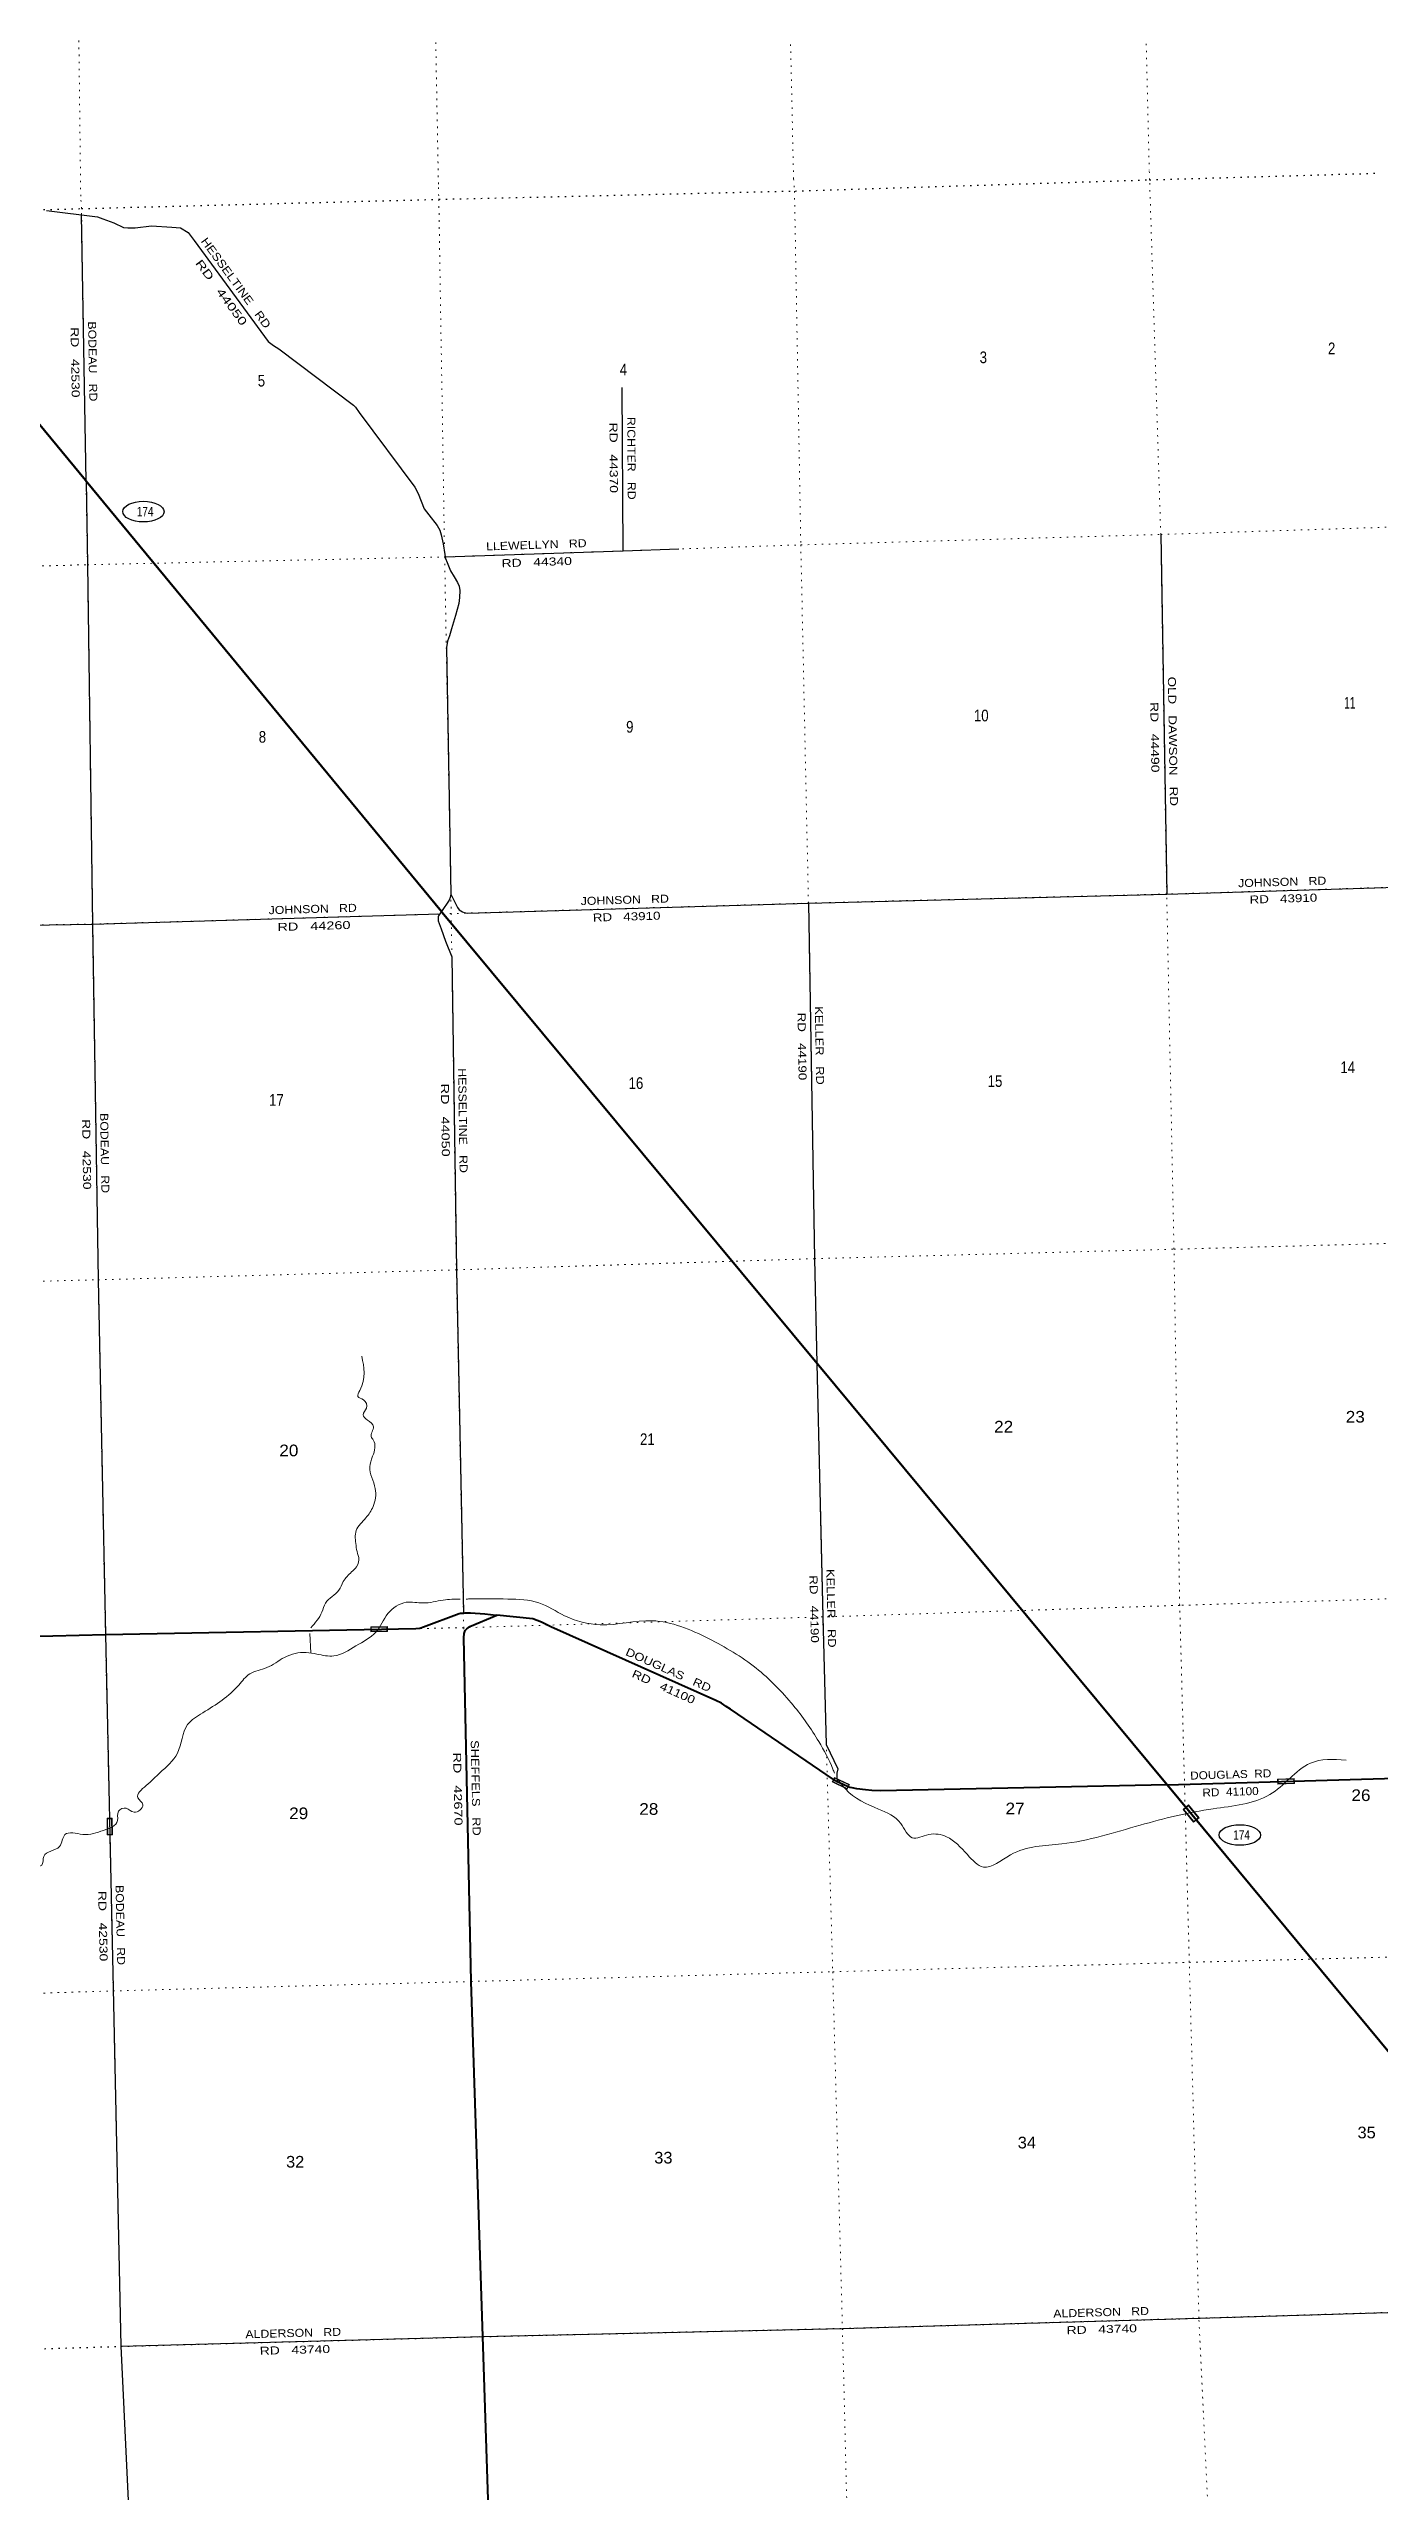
# Model space of a CAD drawing. Header units: feet. Extents: x 493183 to 745759, y 5472 to 195788.
# Drawn here: x 536010 to 555961, y 109652 to 146274 of the extents above; entities that cross this region are included whole.
import ezdxf
from ezdxf.enums import TextEntityAlignment as Align

# ---------------------------------------------------------------- set-up
doc = ezdxf.new("R2010")
doc.units = ezdxf.units.FT
doc.header["$LTSCALE"] = 70
doc.linetypes.add('DOTTED', pattern=[1.5, 0.3, -1.2])
for name, color, linetype, lineweight in [('17', 7, 'Continuous', 25), ('23', 7, 'Continuous', 70), ('26', 7, 'Continuous', 40), ('27', 7, 'Continuous', 13), ('29', 7, 'Continuous', 25), ('31', 7, 'Continuous', 13), ('39', 7, 'Continuous', 13), ('59', 7, 'Continuous', 13), ('6', 7, 'DOTTED', 25), ('61', 7, 'Continuous', 13), ('7', 7, 'DOTTED', 13)]:
    doc.layers.add(name, color=color, linetype=linetype, lineweight=lineweight)
doc.layers.add('30', color=7, linetype='Continuous')

msp = doc.modelspace()

# ---------------------------------------------------------------- linework, layer by layer
at = {"layer": '17'}
for centre in [(537428.78, 139334.75), (553871.89, 119490.91)]:
    msp.add_ellipse(centre, major_axis=(309.24, -1), ratio=0.500121, dxfattribs=at)
at = {"layer": '23'}
for points in [[(552782.24, 120242.36), (547530.76, 126560.61), (541908.94, 133324.43), (541898.32, 133337.29), (536569.54, 139790.52), (536558.37, 139804.04), (533269.07, 143786.05)], [(556673.76, 115551.74), (552784.52, 120239.61), (552782.25, 120242.35), (552782.24, 120242.36)]]:
    msp.add_lwpolyline(points, dxfattribs=at)
at = {"layer": '26'}
for points in [[(525580.14, 122208.24), (526358.13, 122221.72), (531722.27, 122368.83), (536859.1, 122496.36), (541515.08, 122586.13), (541573.4, 122591.56), (541627.33, 122613.02), (542162.98, 122811.39), (542186.49, 122818.24), (542202.61, 122819), (542227.61, 122818.72), (542252.61, 122820.51), (542331.98, 122821.48), (542550.01, 122806.56), (542717.73, 122788.42), (542731.21, 122787.07)], [(542996.94, 98858.9), (542925.19, 100464.86), (542918.42, 100843.69), (542708.26, 106166.77), (542519.21, 111970.14), (542343.3, 117294.04), (542235.83, 122448.23), (542238.58, 122514.45), (542253.5, 122555.5), (542279.72, 122584.03), (542324.66, 122615.67), (542731.21, 122787.07)], [(552782.24, 120242.36), (548483.07, 120151.08), (548351.94, 120155.99), (548256.98, 120165.8), (548129.64, 120180.89), (548057.18, 120196.15), (548024.37, 120204.36), (548000.3, 120212.58), (547914.33, 120252.32), (547833.81, 120290.2), (547797.61, 120309.47), (547776.27, 120320.96), (546231.42, 121377.07), (546167.94, 121419.89), (546098.28, 121468.62), (546014.75, 121506.93), (543538.13, 122612.59), (543397.4, 122683.8), (543271.29, 122733.18), (542731.21, 122787.07)], [(552782.24, 120242.36), (552783.13, 120242.38), (556554.8, 120355.3)]]:
    msp.add_lwpolyline(points, dxfattribs=at)
at = {"layer": '29'}
for p, q in [((536569.54, 139790.52), (536500.12, 143784.12)), ((544623.36, 138746.27), (544606.66, 141195.01)), ((552685.9, 138992.3), (552774.72, 133599.78)), ((537090.57, 111823.5), (542519.21, 111970.14))]:
    msp.add_line(p, q, dxfattribs=at)
for points in [[(535974.72, 143850.11), (536740.78, 143757.65), (536820.09, 143727.3), (536984.85, 143662.72), (537129.52, 143595.64), (537196.18, 143589.18), (537304.96, 143591.8), (537550.17, 143621.88), (537857.02, 143601.04), (537984.31, 143587.97), (538100.82, 143518.2), (538190.25, 143399.39), (539297.61, 141887.85), (539377.67, 141825.27), (539459.42, 141776.83), (540581.53, 140932.93), (540608.42, 140903.33), (540662.76, 140819.97), (541498.99, 139701.07), (541547.52, 139607.49), (541641.58, 139375.9), (541710.16, 139286.83), (541832.8, 139126.49), (541871.65, 139055.45), (541896.46, 138988.92), (541923.86, 138850.48), (541949.76, 138689.83), (541956.59, 138655.95), (544622.38, 138746.86), (545456.71, 138775.31)], [(536569.54, 139790.52), (536589.74, 138538.78), (536664.36, 133149.95)], [(541956.59, 138655.95), (541961.43, 138631.94), (541982.78, 138569.66), (542035.99, 138447.97), (542088.46, 138358.51), (542138.81, 138273.04), (542161.97, 138219.12), (542173.9, 138150.91), (542168.27, 138045.95), (542158.28, 137954.99), (542107.96, 137778.39), (542050.14, 137577.43), (542018.28, 137473.85), (541987.3, 137393.1), (541972.02, 137299.83), (542038.69, 133596.44)], [(542038.69, 133596.44), (542137.01, 133398.46), (542165.54, 133364.05), (542190.6, 133347.33), (542215.19, 133333.47), (542238.49, 133325.07), (542264.09, 133317.42), (542295.03, 133315.13), (547402.24, 133464.57), (552774.72, 133599.78), (556224.21, 133704.61)], [(542038.69, 133596.44), (542030.31, 133547.52), (542012.74, 133510.83), (541898.07, 133336.96), (541875.95, 133303.42)], [(547402.24, 133464.57), (547493.68, 128132.59), (547529.56, 126560.47)], [(531516.39, 133068.52), (536664.36, 133149.95), (541875.95, 133303.42)], [(536664.36, 133149.95), (536749.81, 127815.82), (536859.1, 122496.36)], [(541875.95, 133303.42), (541855.72, 133272.75), (541850.86, 133259.25), (541848.1, 133242.51), (541847.92, 133223), (541851.36, 133200.07), (541894.5, 133078.14), (541959.19, 132896.24), (542052.35, 132660.98), (542121.96, 127965.14), (542228.1, 122820.21)], [(547529.56, 126560.47), (547616.28, 122761.04), (547669.3, 120850.28), (547842.64, 120484.67), (547825.8, 120419.53), (547827.36, 120363.89), (547833.81, 120290.2)], [(536859.1, 122496.36), (536976.22, 117187.18), (536976.22, 117187.18), (537090.57, 111823.5)], [(542519.21, 111970.14), (547912.16, 112091.74), (553257.98, 112246.47), (556752.98, 112352.61)], [(537090.57, 111823.5), (537354.96, 106247.72), (537476.57, 100918.48), (537578.05, 98176.15)]]:
    msp.add_lwpolyline(points, dxfattribs=at)
at = {"layer": '31'}
for p, q in [((536883.15, 119742.44), (536958.14, 119743.78)), ((536887.58, 119492.48), (536883.15, 119742.44)), ((536922.86, 119618.13), (536922.47, 119618.12))]:
    msp.add_line(p, q, dxfattribs=at)
msp.add_lwpolyline([(536958.14, 119743.78), (536962.57, 119493.82), (536887.58, 119492.48)], dxfattribs=at)
msp.add_lwpolyline([(536950.28, 119735.64), (536891.28, 119734.58), (536895.43, 119500.61), (536954.43, 119501.67)], close=True, dxfattribs=at)
at = {"layer": '39'}
msp.add_line((539937.8, 122220.14), (539925.86, 122512.12), dxfattribs=at)
for points in [[(539940.8, 122599.64), (540104.49, 122832.43), (540161.79, 122968.88), (540358.89, 123161.1), (540426.45, 123289.73), (540550.05, 123435.83), (540626.83, 123514.28), (540657.86, 123654.13), (540640.34, 123714.19), (540617.44, 123832.57), (540620.31, 124056.41), (540765.08, 124245.36), (540871.99, 124415.25), (540906.02, 124686.21), (540821.9, 125010.77), (540866.6, 125169.09), (540875, 125415.23), (540845.72, 125460.89), (540878.48, 125612.88), (540787.46, 125713.5), (540723.18, 125790.58), (540773.22, 125892.58), (540730.04, 126016.53), (540644.21, 126066.88), (540674.34, 126158.32), (540704.82, 126669.09)], [(533689.28, 115253.49), (533708.22, 115479.73), (533794.57, 115580.59), (533851.31, 115654.52), (534002.49, 115740.81), (533960.76, 115888.99), (533985.32, 116133.51), (534040.41, 116191.28), (534154.12, 116242.4), (534225.33, 116300.55), (534237.28, 116393.57), (534389.5, 116522.22), (534516.92, 116416.43), (534637.78, 116332.65), (534844.11, 116388), (534839.2, 116512.88), (534792.54, 116612.55), (534874.86, 116713.31), (534897.96, 116846.92), (534797.66, 116913.05), (534718.49, 117024.04), (534795.66, 117173.06), (534931.58, 117396.06), (534899.26, 117486), (534811.9, 117689.53), (534899.61, 117818.64), (535160.8, 118028.53), (535233.1, 118300.4), (535485.81, 118528.23), (535639.86, 118751.67), (535661.18, 118875.16), (535755.03, 119000.39), (535905.32, 119038.27), (535934.51, 119170.01), (536168.9, 119318.78), (536251.46, 119496.15), (536519.43, 119500.58), (536832.47, 119560.52), (537040.72, 119706.64), (537055.58, 119848.11), (537171.48, 119891.22), (537287.76, 119831.52), (537420.21, 119943.56), (537345.21, 120048.61), (537467.96, 120230.98), (537677.1, 120425.5), (537938.39, 120718.05), (538091.7, 121147.1), (538317.38, 121323.88), (538860, 121740.11), (539023.41, 121907.33), (539279.26, 122000.17), (539545.78, 122153.74), (539868.57, 122228.03), (540028.37, 122203.64), (540285, 122175.54), (540616.09, 122326.64), (540913.68, 122531.35), (541096.69, 122809.92), (541370.9, 122979.8), (541625.1, 122969.79), (541926.43, 123013.32), (542177.84, 123028.7)], [(542269.58, 123028.7), (542341.22, 123031.36), (542893.9, 123029.22)], [(542893.9, 123029.22), (543360.5, 122971.19), (543745.91, 122778.87), (544279.17, 122642.51), (545059.81, 122703.61), (545904.52, 122435.64), (546616.21, 121993.12), (547173.35, 121436), (547556.82, 120892.85), (547769.07, 120479.75), (547793.35, 120420.16)], [(547845.24, 120325.7), (547956.31, 120180.75), (548455.13, 119878.26), (548788.68, 119662.51), (548958.91, 119448.88), (549205.71, 119497.15), (549474.53, 119465.31), (549785.12, 119196.59), (550025.25, 119010.85), (550430.22, 119191.94), (551202.38, 119357.67), (552377.02, 119637.9), (553471.83, 119883.96), (554321.49, 120097.92), (554620.25, 120338.95), (554929.37, 120568.14), (555464.42, 120615.27)]]:
    msp.add_spline(points, degree=3, dxfattribs=at)
at = {"layer": '59'}
msp.add_line((553139.92, 119811.3), (553140.22, 119811.55), dxfattribs=at)
for points in [[(553100.67, 119941.08), (553260.05, 119748.47), (553179.16, 119681.53), (553019.78, 119874.14)], [(553031.04, 119873.07), (553099.6, 119929.81), (553248.78, 119749.53), (553180.22, 119692.79)]]:
    msp.add_lwpolyline(points, close=True, dxfattribs=at)
at = {"layer": '6'}
for points in [[(525080, 143592.57), (525989.04, 143606), (531311.34, 143731.94), (536500.13, 143878.87), (541858.41, 144017.77), (547202.91, 144142.24), (552518.19, 144310.35), (555959.09, 144410.24)], [(525830.97, 111483.84), (526635.04, 111501.56), (531958.47, 111665.84), (537090.57, 111823.5), (542519.21, 111970.14), (547912.16, 112091.74), (553257.98, 112246.47), (556752.98, 112352.61)]]:
    msp.add_lwpolyline(points, dxfattribs=at)
at = {"layer": '61'}
for p, q in [((540838.42, 122611.97), (541088.4, 122614.89)), ((540963.85, 122575.93), (540963.85, 122576.32)), ((541088.4, 122614.89), (541089.28, 122539.89)), ((547792.04, 120355.12), (548016.98, 120246.02)), ((547888.14, 120266.83), (547888.31, 120267.18)), ((548016.98, 120246.02), (547984.25, 120178.54)), ((554438.19, 120328.92), (554688.05, 120337.17)), ((554564.36, 120295.57), (554564.34, 120295.96)), ((554688.05, 120337.17), (554690.53, 120262.21))]:
    msp.add_line(p, q, dxfattribs=at)
for points in [[(541089.28, 122539.89), (540839.3, 122536.97), (540838.42, 122611.97)], [(547984.25, 120178.54), (547759.31, 120287.64), (547792.04, 120355.12)], [(554690.53, 120262.21), (554440.66, 120253.96), (554438.19, 120328.92)]]:
    msp.add_lwpolyline(points, dxfattribs=at)
for points in [[(541080.49, 122606.8), (540846.5, 122604.06), (540847.2, 122545.05), (541081.19, 122547.79)], [(548006.29, 120242.31), (547795.74, 120344.43), (547769.99, 120291.34), (547980.54, 120189.22)], [(554680.31, 120328.91), (554446.44, 120321.18), (554448.39, 120262.21), (554682.26, 120269.94)]]:
    msp.add_lwpolyline(points, close=True, dxfattribs=at)
at = {"layer": '7'}
for points in [[(536488.23, 144066.02), (536428.02, 149152.38), (536375.81, 154534.12), (536266.89, 159729.19), (536251.18, 160371.86)], [(541562.61, 159174.81), (541633.79, 154639.23), (541757.57, 149307.32), (541853.85, 144194.88)], [(547179.55, 144324.07), (547065.53, 149433.59), (546937.15, 154793.64), (546874.87, 156461.89)], [(552222.84, 155223.58), (552229.83, 154877.25), (552392.74, 149604.61), (552513.21, 144454.7)], [(547179.55, 144324.07), (547192.84, 144142), (547287.7, 138836.31), (547402.24, 133464.57), (547493.68, 128132.59), (547529.53, 126562)], [(553643.78, 98565.83), (553624.17, 101326.87), (553525.14, 106638.51), (553257.98, 112246.47), (553114.07, 117581.22), (552969.74, 122934.1), (552884.15, 128274.29), (552774.72, 133599.78), (552685.9, 138992.3), (552518.19, 144310.35), (552513.21, 144454.7)], [(537578.01, 98176.15), (537476.57, 100918.48), (537354.96, 106247.72), (537090.57, 111823.5), (536975, 117152.88), (536859.1, 122496.36), (536749.81, 127815.82), (536664.36, 133149.95), (536589.74, 138538.78), (536500.13, 143878.87), (536488.23, 144066.02)], [(541853.85, 144194.88), (541858.41, 144017.77), (541946.52, 138655.48), (542044.38, 133307.53), (542121.96, 127965.14), (542232.32, 122599.34), (542343.3, 117294.04), (542519.21, 111970.14), (542708.26, 106166.77), (542918.42, 100843.69), (543019.82, 98306.87)], [(525205.62, 138221.67), (526070.92, 138251.61), (531398.85, 138395.84), (536589.74, 138538.78), (541946.52, 138655.48), (547287.7, 138836.31), (552685.9, 138992.3), (556090.54, 139101.79)], [(556224.21, 133704.61), (552774.72, 133599.78), (547402.24, 133464.57), (542044.38, 133307.53), (536664.36, 133149.95), (531516.39, 133068.52), (526180.59, 132916.04), (525330.47, 132883.31)], [(525455.27, 127547.53), (526248.23, 127567.36), (531621.04, 127688.48), (536749.81, 127815.82), (542121.96, 127965.14), (547493.68, 128132.59), (552884.15, 128274.29), (556356.37, 128367.5)], [(547529.53, 126561.96), (547616.28, 122761.04), (547765.91, 117440.54), (547912.16, 112091.74), (548054.98, 106369.91), (548244.43, 101157.21), (548329.74, 98435.68)], [(547367.87, 122753.58), (542232.32, 122599.34), (536859.1, 122496.36), (531726.35, 122366.91), (526358.13, 122221.72), (525580.14, 122208.24)], [(556488.21, 123043.95), (552969.74, 122934.1), (547616.28, 122761.04), (547594.38, 122760.38)], [(525706.24, 116816.42), (526491.22, 116832.28), (531838.87, 116995.12), (536975, 117152.88), (542343.3, 117294.04), (547765.91, 117440.54), (553114.07, 117581.22), (556621.19, 117674.07)]]:
    msp.add_lwpolyline(points, dxfattribs=at)

# ---------------------------------------------------------------- texts
at = {"layer": '17', "width": 0.8}
for p in [(537454.83, 139266.44), (553897.94, 119422.6)]:
    msp.add_text('174', height=140, dxfattribs=at).set_placement(p, align=Align.CENTER)
at = {"layer": '27'}
for s, rotation, width, p in [('DOUGLAS   RD', 335.942, 1.2, (544648.26, 122193.64)), ('RD   41100', 335.942, 1.25, (544742.72, 121864.75)), ('SHEFFELS   RD', 271.198, 1.2, (542337.63, 120912.06)), ('RD   42670', 271.198, 1.35, (542072.32, 120727.52)), ('DOUGLAS  RD', 1.715, 1.1, (553129.11, 120321.13)), ('RD  41100', 1.715, 1.1, (553312.61, 120066.22))]:
    msp.add_text(s, height=120, rotation=rotation, dxfattribs=dict(at, width=width)).set_placement(p)
at = {"layer": '30'}
for s, rotation, width, p in [('HESSELTINE   RD', 306.227, 1.2, (538284.7, 143388.91)), ('RD   44050', 306.227, 1.45, (538201.27, 143059.65)), ('BODEAU   RD', 270.961, 1.15, (536598.55, 142186.11)), ('RD   42530', 270.961, 1.3, (536336.48, 142099.9)), ('RD   44370', 270.391, 1.3, (544417.55, 140669.24)), ('RICHTER   RD', 270.391, 1.15, (544684.18, 140754.47)), ('LLEWELLYN   RD', 1.939, 1.15, (542570.57, 138752.57)), ('RD   44340', 1.953, 1.3, (542802.23, 138500.54)), ('OLD   DAWSON   RD', 270.944, 1.25, (552792.17, 136858.7)), ('RD   44490', 270.944, 1.3, (552528.45, 136478.19)), ('JOHNSON   RD', 1.741, 1.15, (553847.7, 133702.42)), ('JOHNSON   RD', 1.678, 1.15, (539308.57, 133297.43)), ('JOHNSON   RD', 1.679, 1.15, (543988.59, 133434.55)), ('RD   43910', 1.676, 1.25, (544170.03, 133187.59)), ('RD   43910', 1.741, 1.25, (554019.51, 133456.78)), ('RD   44260', 1.687, 1.35, (539440.15, 133045.82)), ('KELLER   RD', 270.982, 1.2, (547498.79, 131916.77)), ('RD   44190', 270.982, 1.25, (547237.95, 131821.96)), ('HESSELTINE   RD', 270.832, 1.15, (542148.08, 130987.14)), ('RD   44050', 270.832, 1.35, (541888.9, 130757.17)), ('RD   42530', 270.918, 1.3, (536509.11, 130224.33)), ('BODEAU   RD', 270.918, 1.15, (536779.78, 130314.97)), ('KELLER   RD', 271.307, 1.2, (547669.91, 123477.52)), ('RD   44190', 271.308, 1.25, (547417.07, 123385.6)), ('BODEAU   RD', 271.243, 1.15, (537010.61, 118739.16)), ('RD   42530', 271.264, 1.3, (536749.95, 118651.49)), ('ALDERSON   RD', 1.547, 1.15, (538959.52, 111944.01)), ('ALDERSON   RD', 1.658, 1.15, (551075.78, 112253.34)), ('RD   43740', 1.658, 1.3, (551275.45, 112004.79)), ('RD   43740', 1.547, 1.3, (539174.55, 111696.09))]:
    msp.add_text(s, height=120, rotation=rotation, dxfattribs=dict(at, width=width)).set_placement(p)
at = {"layer": '7'}
for s, width, p in [('3', 0.85, (549969.8, 141560.97)), ('2', 0.85, (555193.67, 141695.21)), ('5', 0.85, (539143.15, 141210.45)), ('4', 0.85, (544572.97, 141378.87)), ('10', 0.85, (549882.94, 136189.87)), ('11', 0.65, (555436.83, 136380.75)), ('8', 0.85, (539158.02, 135870.23)), ('9', 0.85, (544667.63, 136020.94)), ('16', 0.85, (544704.32, 130677.85)), ('15', 0.85, (550089.45, 130708.26)), ('14', 0.85, (555379.72, 130914.77)), ('17', 0.85, (539313.03, 130425.24)), ('22', 1.1, (550186.52, 125526.21)), ('23', 1.1, (555459.81, 125675.05)), ('20', 1.1, (539466.4, 125169.91)), ('21', 0.85, (544875.75, 125338.05)), ('26', 1.1, (555545.01, 120000.19)), ('29', 1.1, (539614.19, 119728.44)), ('28', 1.1, (544864.73, 119793.58)), ('27', 1.1, (550357.96, 119801.01)), ('35', 1.05, (555636.79, 114942.61)), ('32', 1.05, (539568.05, 114503.78)), ('33', 1.05, (545089.74, 114565.13)), ('34', 1.05, (550540.82, 114791.24))]:
    msp.add_text(s, height=175, dxfattribs=dict(at, width=width)).set_placement(p)

doc.saveas('drawing.dxf')
